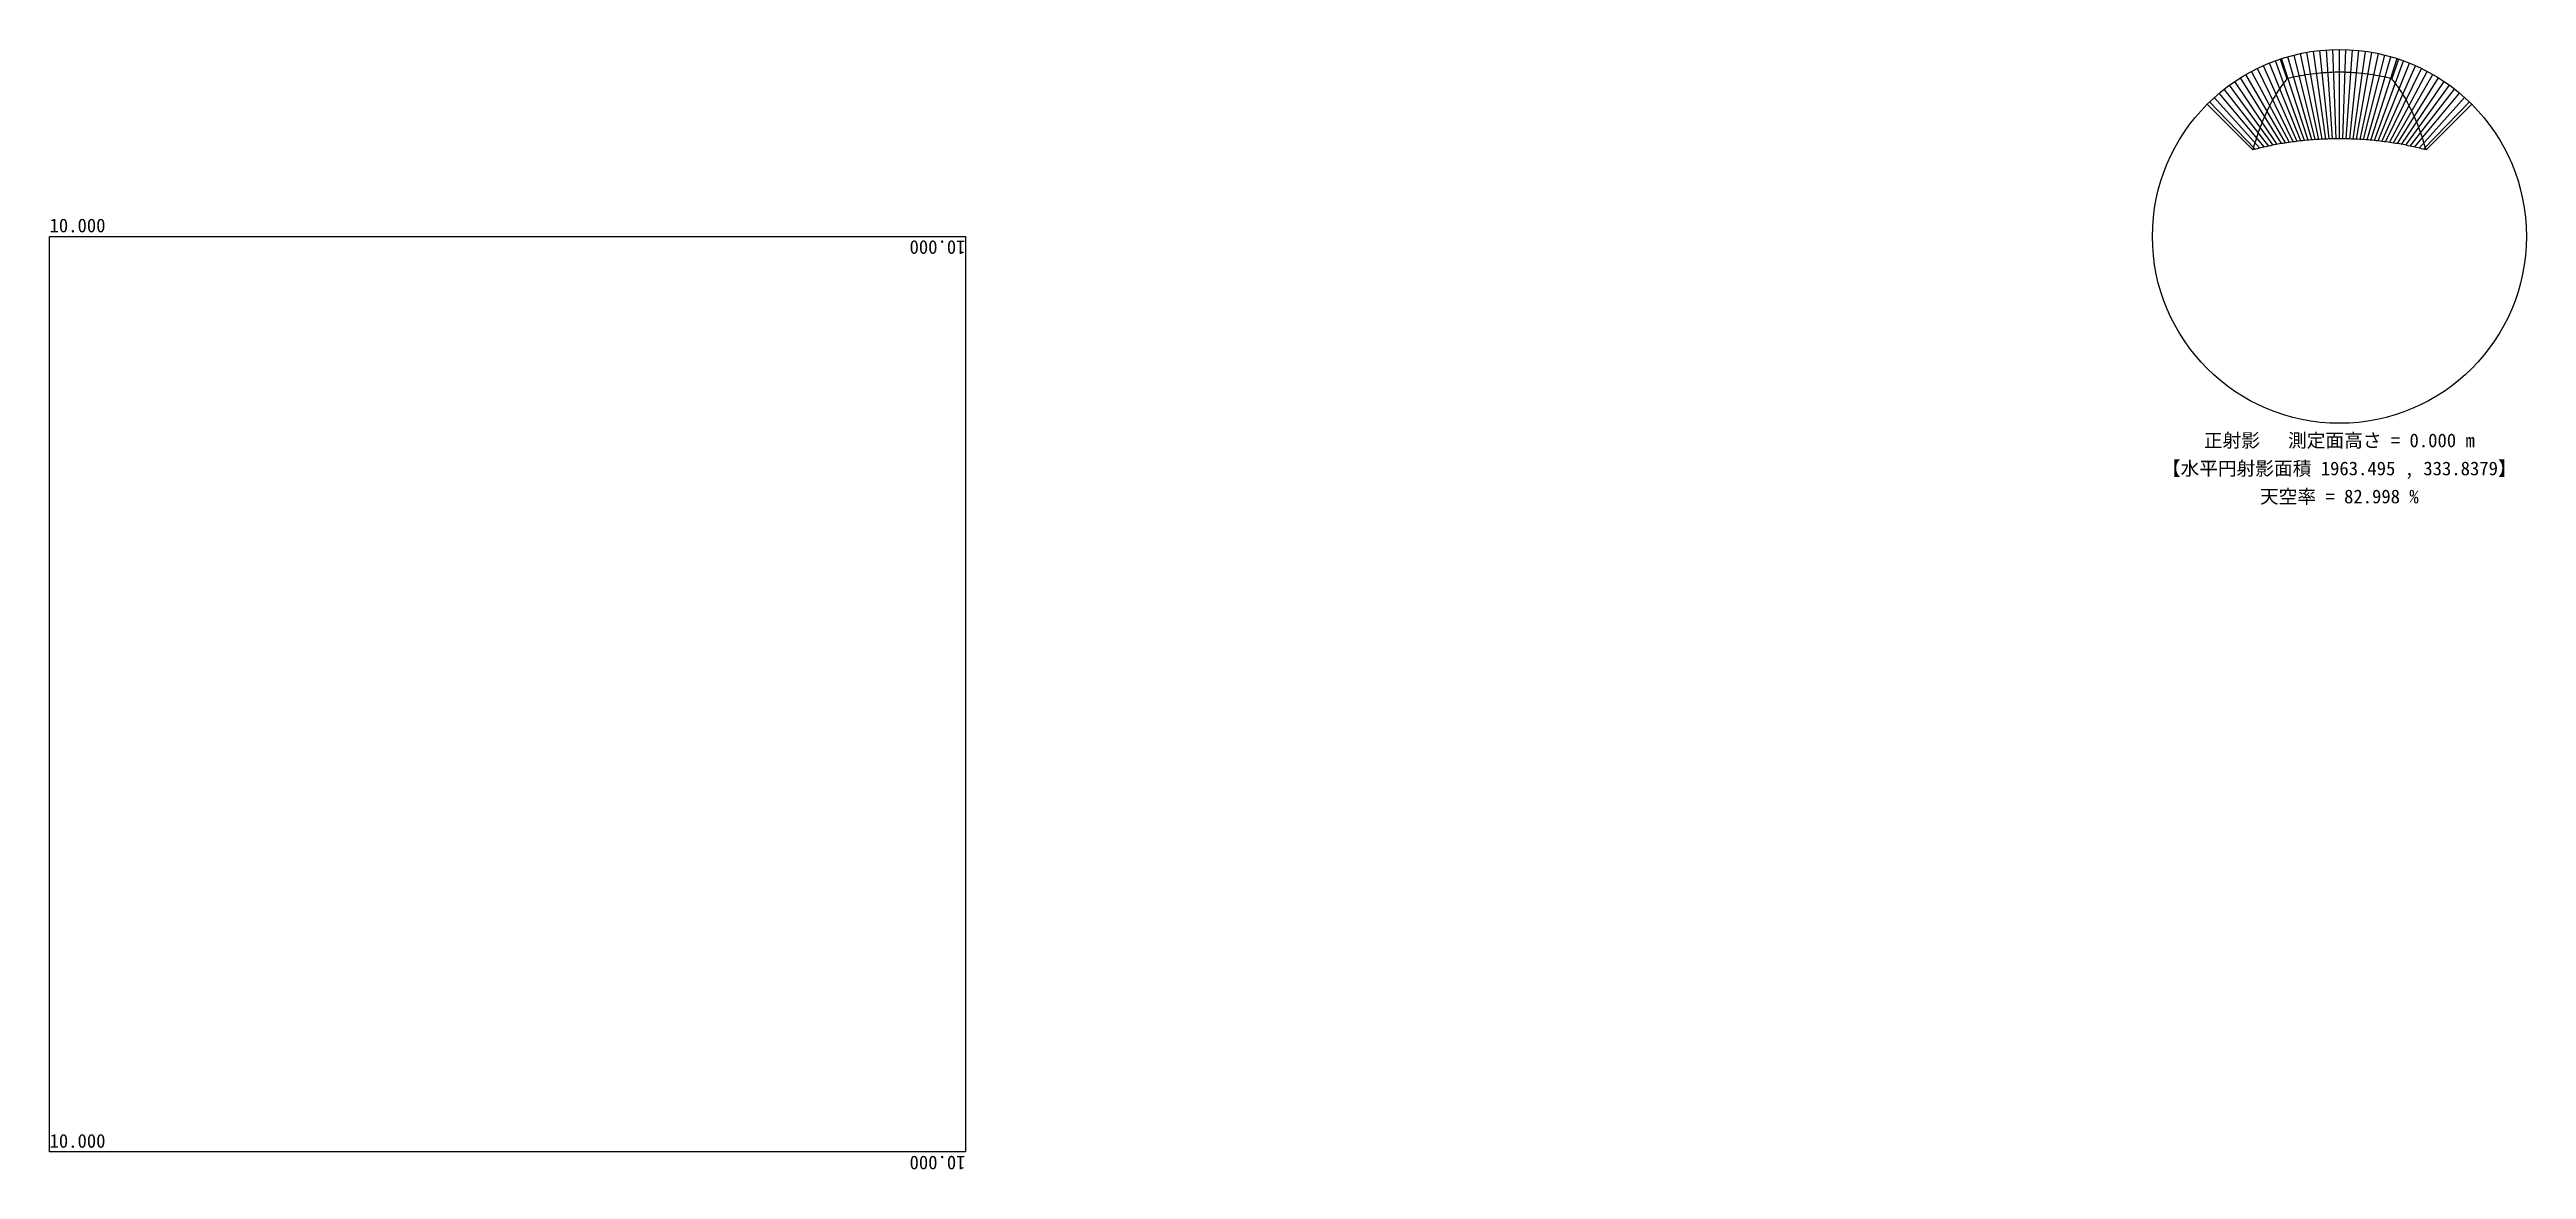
# Model space of a CAD drawing. Units: millimetres at full size, sheet at 1:100. Extents: x -9429 to 23684, y -9848 to 5133.
import ezdxf
from ezdxf.enums import TextEntityAlignment as Align

# ---------------------------------------------------------------- set-up
doc = ezdxf.new("R2010")
doc.units = ezdxf.units.MM
doc.header["$LTSCALE"] = 100
doc.layers.add('0-0', color=4, linetype='Continuous')
doc.styles.add('ＭＳ ゴシック', font='')
doc.styles.get('ＭＳ ゴシック').set_extended_font_data('MS Gothic')

msp = doc.modelspace()

# ---------------------------------------------------------------- linework, layer by layer
at = {"layer": '0-0'}
for p, q in [((20716.9, 3915.1), (20328.6, 4981.9)), ((20765.5, 3919.6), (20411.1, 5010.3)), ((20813.5, 3923.6), (20494.6, 5035.8)), ((20860.9, 3927.1), (20578.9, 5058.4)), ((20907.9, 3930.1), (20663.9, 5078)), ((20954.5, 3932.5), (20749.6, 5094.7)), ((21000.7, 3934.5), (20835.7, 5108.3)), ((21046.7, 3936.1), (20922.4, 5119)), ((21092.5, 3937.1), (21009.3, 5126.6)), ((21138.1, 3937.8), (21096.4, 5131.1)), ((21183.7, 3938), (21183.7, 5132.7)), ((21229.3, 3937.8), (21270.9, 5131.1)), ((21274.9, 3937.1), (21358.1, 5126.6)), ((21320.7, 3936.1), (21445, 5119)), ((21366.6, 3934.5), (21531.6, 5108.3)), ((21412.9, 3932.5), (21617.8, 5094.7)), ((21459.4, 3930.1), (21703.5, 5078)), ((21506.4, 3927.1), (21788.5, 5058.4)), ((21553.9, 3923.6), (21872.8, 5035.8)), ((21601.8, 3919.6), (21956.2, 5010.3)), ((21650.4, 3915.1), (22038.7, 4981.9)), ((20296.9, 3853.1), (19714.2, 4655.2)), ((20353.2, 3863.9), (19785.7, 4705.2)), ((20408.2, 3873.6), (19858.9, 4752.8)), ((20462.1, 3882.5), (19933.7, 4797.7)), ((20514.9, 3890.4), (20010, 4840)), ((20566.7, 3897.6), (20087.7, 4879.6)), ((20617.6, 3904.1), (20166.8, 4916.5)), ((20667.6, 3909.9), (20247.2, 4950.6)), ((21699.7, 3909.9), (22120.2, 4950.6)), ((21749.8, 3904.1), (22200.5, 4916.5)), ((21800.7, 3897.6), (22279.6, 4879.6)), ((21852.5, 3890.4), (22357.4, 4840)), ((21905.3, 3882.5), (22433.7, 4797.7)), ((21959.1, 3873.6), (22508.5, 4752.8)), ((22014.2, 3863.9), (22581.7, 4705.2)), ((22070.4, 3853.1), (22653.1, 4655.2)), ((20058.1, 3798.2), (19447, 4431)), ((20120, 3814), (19510.8, 4490.5)), ((20180.4, 3828.3), (19576.7, 4547.8)), ((20239.4, 3841.3), (19644.5, 4602.7)), ((22128, 3841.3), (22722.8, 4602.7)), ((22186.9, 3828.3), (22790.6, 4547.8)), ((22247.3, 3814), (22856.5, 4490.5)), ((22309.3, 3798.2), (22920.3, 4431))]:
    msp.add_line(p, q, dxfattribs=at)
at = {"layer": '0-0', "color": 7}
for p, q in [((20393.1, 5004.4), (20481.3, 4739.9)), ((21974.2, 5004.4), (21886.1, 4739.9)), ((19415.9, 4400.4), (20026.5, 3789.8))]:
    msp.add_line(p, q, dxfattribs=at)
for points in [[(20481.3, 4739.9), (20468.8, 4724.4), (20455.9, 4708.1), (20442.7, 4690.9), (20429.1, 4672.7), (20415.2, 4653.5), (20400.8, 4633.2), (20386.1, 4611.8), (20371, 4589.1), (20355.5, 4565.1), (20339.6, 4539.7), (20323.3, 4512.8), (20306.6, 4484.3), (20289.5, 4454.1), (20272.1, 4422.1), (20254.3, 4388.2), (20236.1, 4352.2), (20217.7, 4314.2), (20199, 4273.8), (20180, 4231.1), (20160.8, 4185.9), (20141.5, 4138), (20122.1, 4087.4), (20102.6, 4034), (20083.3, 3977.6), (20064.1, 3918.1), (20045.1, 3855.5), (20026.5, 3789.8)], [(21886.1, 4739.9), (21850.9, 4748.7), (21815.3, 4757.1), (21779.2, 4765.1), (21742.8, 4772.7), (21706, 4779.9), (21668.8, 4786.6), (21631.3, 4792.8), (21593.5, 4798.6), (21555.3, 4803.9), (21516.9, 4808.7), (21478.3, 4813), (21439.5, 4816.8), (21400.4, 4820.1), (21361.3, 4822.8), (21321.9, 4825), (21282.5, 4826.6), (21243, 4827.7), (21203.5, 4828.3), (21163.9, 4828.3), (21124.3, 4827.7), (21084.8, 4826.6), (21045.4, 4825), (21006.1, 4822.8), (20966.9, 4820.1), (20927.9, 4816.8), (20889, 4813), (20850.4, 4808.7), (20812, 4803.9), (20773.9, 4798.6), (20736.1, 4792.8), (20698.6, 4786.6), (20661.4, 4779.9), (20624.6, 4772.7), (20588.1, 4765.1), (20552.1, 4757.1), (20516.5, 4748.7), (20481.3, 4739.9)], [(22340.8, 3789.8), (22322.2, 3855.5), (22303.3, 3918.1), (22284.1, 3977.6), (22264.7, 4034), (22245.3, 4087.4), (22225.9, 4138), (22206.5, 4185.9), (22187.4, 4231.1), (22168.4, 4273.8), (22149.7, 4314.2), (22131.2, 4352.2), (22113.1, 4388.2), (22095.3, 4422.1), (22077.8, 4454.1), (22060.8, 4484.3), (22044.1, 4512.8), (22027.8, 4539.7), (22011.9, 4565.1), (21996.3, 4589.1), (21981.2, 4611.8), (21966.5, 4633.2), (21952.2, 4653.5), (21938.2, 4672.7), (21924.6, 4690.9), (21911.4, 4708.1), (21898.6, 4724.4), (21886.1, 4739.9)], [(22951.4, 4400.4), (22340.8, 3789.8), (22320.7, 3795.2), (22300.3, 3800.6), (22279.6, 3805.9), (22258.6, 3811.2), (22237.4, 3816.4), (22215.8, 3821.6), (22194, 3826.7), (22171.9, 3831.7), (22149.5, 3836.7), (22126.9, 3841.6), (22104, 3846.4), (22080.8, 3851.1), (22057.3, 3855.7), (22033.6, 3860.3), (22009.6, 3864.7), (21985.3, 3869.1), (21960.8, 3873.4), (21936.1, 3877.5), (21911.1, 3881.6), (21885.8, 3885.5), (21860.3, 3889.3), (21834.6, 3893), (21808.7, 3896.6), (21782.5, 3900), (21756.2, 3903.3), (21729.6, 3906.5), (21702.9, 3909.6), (21675.9, 3912.5), (21648.8, 3915.2), (21621.5, 3917.9), (21594, 3920.3), (21566.4, 3922.6), (21538.7, 3924.8), (21510.8, 3926.8), (21482.8, 3928.7), (21454.6, 3930.3), (21426.4, 3931.9), (21398.1, 3933.2)], [(20333.8, 3860.3), (20310, 3855.7), (20286.6, 3851.1), (20263.4, 3846.4), (20240.5, 3841.6), (20217.8, 3836.7), (20195.4, 3831.7), (20173.3, 3826.7), (20151.5, 3821.6), (20130, 3816.4), (20108.7, 3811.2), (20087.8, 3805.9), (20067.1, 3800.6), (20046.7, 3795.2), (20026.5, 3789.8)], [(21398.1, 3933.2), (21369.6, 3934.4), (21341.2, 3935.4), (21312.6, 3936.3), (21284, 3937), (21255.4, 3937.5), (21226.7, 3937.8), (21198, 3938), (21169.3, 3938), (21140.6, 3937.8), (21112, 3937.5), (21083.3, 3937), (21054.7, 3936.3), (21026.2, 3935.4), (20997.7, 3934.4), (20969.3, 3933.2), (20941, 3931.9), (20912.7, 3930.3), (20884.6, 3928.7), (20856.6, 3926.8), (20828.7, 3924.8), (20800.9, 3922.6), (20773.3, 3920.3), (20745.9, 3917.9), (20718.6, 3915.2), (20691.4, 3912.5), (20664.5, 3909.6), (20637.7, 3906.5), (20611.2, 3903.3), (20584.8, 3900), (20558.7, 3896.6), (20532.7, 3893), (20507, 3889.3), (20481.5, 3885.5), (20456.3, 3881.6), (20431.3, 3877.5), (20406.5, 3873.4), (20382, 3869.1), (20357.8, 3864.7), (20333.8, 3860.3)]]:
    msp.add_lwpolyline(points, dxfattribs=at)
msp.add_lwpolyline([(-9428.6, 2632.7), (2816.3, 2632.7), (2816.3, -9612.2), (-9428.6, -9612.2)], close=True, dxfattribs=at)
msp.add_circle((21183.7, 2632.7), 2500, dxfattribs=at)

# ---------------------------------------------------------------- texts
at = {"layer": '0-0', "color": 2, "style": 'ＭＳ ゴシック'}
for p in [(-9428.6, 2632.7), (-9428.6, -9612.2)]:
    msp.add_text('10.000', height=183.3, dxfattribs=at).set_placement(p, align=Align.BOTTOM_LEFT)
for p in [(2816.3, 2632.7), (2816.3, -9612.2)]:
    msp.add_text('10.000', height=183.3, rotation=180, dxfattribs=at).set_placement(p, align=Align.BOTTOM_LEFT)
at = {"layer": '0-0', "style": 'ＭＳ ゴシック'}
for s, p in [('正射影 \u3000測定面高さ = 0.000 m', (19371.2, -242.3)), ('【水平円射影面積 1963.495 , 333.8379】', (18808.7, -617.3)), ('天空率 = 82.998 %', (20121.2, -992.3))]:
    msp.add_text(s, height=183.3, dxfattribs=at).set_placement(p, align=Align.BOTTOM_LEFT)

doc.saveas('drawing.dxf')
